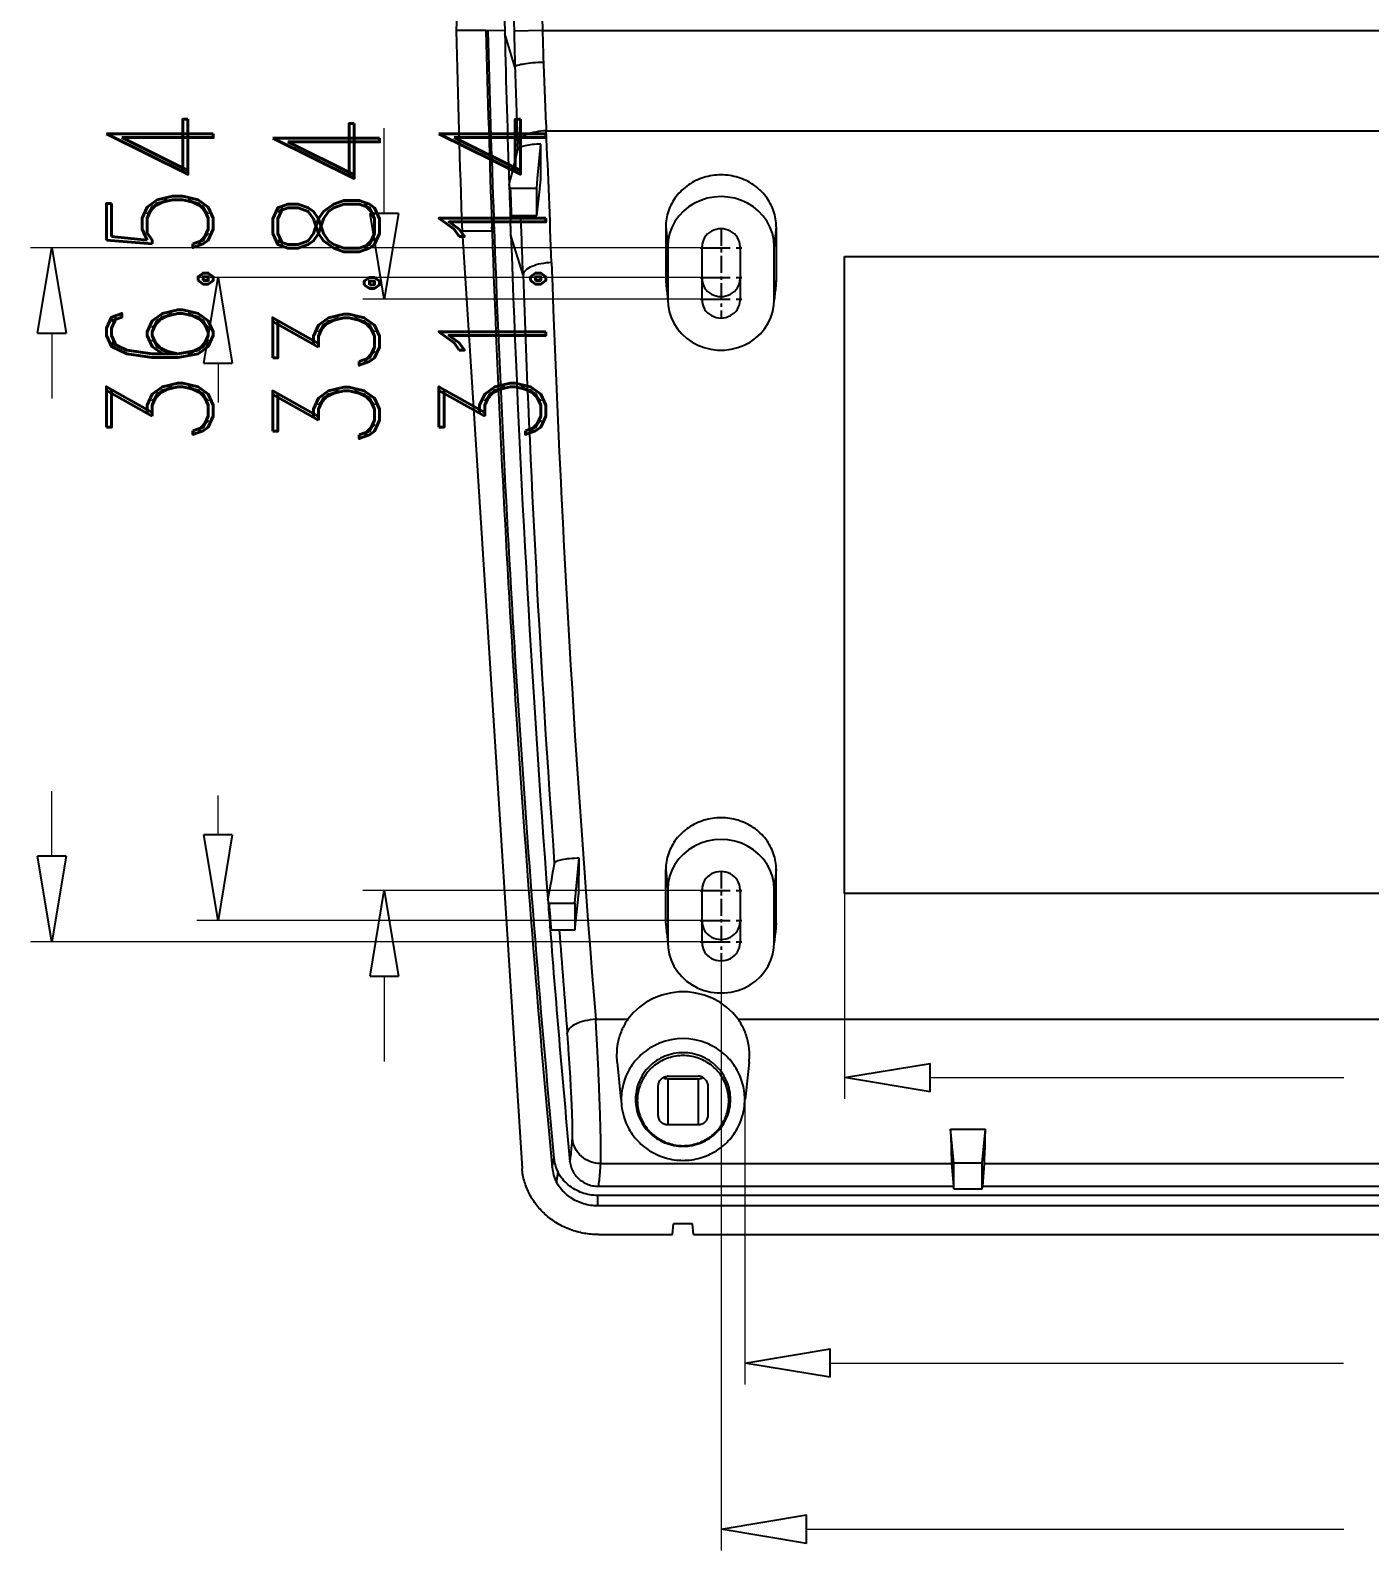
# Model space of a CAD drawing. Header units: millimetres. Extents: x -2947 to 97, y -3022 to 322.
# Drawn here: x -1411.9 to -1355.5, y -2327.1 to -2263.1 of the extents above; entities that cross this region are included whole.
import ezdxf
from ezdxf.enums import TextEntityAlignment as Align

# ---------------------------------------------------------------- set-up
doc = ezdxf.new("R2010")
doc.units = ezdxf.units.MM
doc.linetypes.add('CENTER', pattern=[50.8, 31.75, -6.35, 6.35, -6.35])
doc.layers.get('0').update_dxf_attribs({"linetype": 'CONTINUOUS'})
doc.layers.get('Defpoints').update_dxf_attribs({"linetype": 'CONTINUOUS'})
doc.layers.add('dim', color=3, linetype='CONTINUOUS', lineweight=9)
doc.styles.add('LongTou', font='romand.shx', dxfattribs={"width": 0.8, "bigfont": 'whgdtxt.shx'})

msp = doc.modelspace()

# ---------------------------------------------------------------- linework, layer by layer
at = {"color": 7}
for p, q in [((-1391.052, -2189.473), (-1393.991, -2263.12)), ((-1392.734, -2263.12), (-1393.991, -2263.12)), ((-1392.734, -2263.12), (-1392.735, -2263.099)), ((-1391.945, -2263.12), (-1392.734, -2263.138)), ((-1392.734, -2263.12), (-1392.734, -2263.138)), ((-1392.657, -2263.136), (-1392.658, -2263.105)), ((-1391.945, -2263.12), (-1391.942, -2263.243)), ((-1390.353, -2263.12), (-1391.552, -2263.146)), ((-1390.353, -2263.12), (-1306.521, -2263.12)), ((-1391.512, -2264.658), (-1391.942, -2263.243)), ((-1390.195, -2267.346), (-1306.679, -2267.346)), ((-1391.383, -2268.119), (-1391.393, -2267.878)), ((-1390.557, -2269.359), (-1390.419, -2267.904)), ((-1390.597, -2269.784), (-1390.557, -2269.359)), ((-1390.466, -2269.799), (-1390.417, -2269.372)), ((-1391.708, -2269.784), (-1391.756, -2269.62)), ((-1390.597, -2269.784), (-1391.708, -2269.784)), ((-1390.597, -2270.926), (-1390.597, -2269.784)), ((-1390.597, -2270.926), (-1390.466, -2269.799)), ((-1383.417, -2270.19), (-1383.694, -2270.279)), ((-1383.13, -2270.137), (-1383.417, -2270.19)), ((-1382.837, -2270.119), (-1383.13, -2270.137)), ((-1382.545, -2270.137), (-1382.837, -2270.119)), ((-1382.257, -2270.19), (-1382.545, -2270.137)), ((-1381.98, -2270.279), (-1382.257, -2270.19)), ((-1391.668, -2270.926), (-1391.715, -2270.79)), ((-1391.715, -2270.79), (-1391.709, -2270.958)), ((-1384.421, -2270.735), (-1384.614, -2270.942)), ((-1384.201, -2270.554), (-1384.421, -2270.735)), ((-1383.957, -2270.401), (-1384.201, -2270.554)), ((-1383.694, -2270.279), (-1383.957, -2270.401)), ((-1381.717, -2270.401), (-1381.98, -2270.279)), ((-1381.474, -2270.554), (-1381.717, -2270.401)), ((-1381.253, -2270.735), (-1381.474, -2270.554)), ((-1381.06, -2270.942), (-1381.253, -2270.735)), ((-1392.482, -2271.428), (-1392.405, -2271.061)), ((-1392.477, -2271.572), (-1392.482, -2271.428)), ((-1392.476, -2271.594), (-1392.399, -2271.22)), ((-1391.706, -2271.04), (-1392.405, -2271.061)), ((-1392.399, -2271.22), (-1392.405, -2271.061)), ((-1391.7, -2271.2), (-1392.399, -2271.22)), ((-1391.709, -2270.958), (-1391.706, -2271.042)), ((-1391.706, -2271.042), (-1391.7, -2271.2)), ((-1390.597, -2270.926), (-1391.668, -2270.926)), ((-1385.164, -2271.393), (-1385.164, -2273.649)), ((-1385.164, -2271.393), (-1385.077, -2272.224)), ((-1384.907, -2271.418), (-1385.001, -2271.679)), ((-1384.777, -2271.171), (-1384.907, -2271.418)), ((-1384.614, -2270.942), (-1384.777, -2271.171)), ((-1383.044, -2271.498), (-1383.143, -2271.529)), ((-1382.942, -2271.479), (-1383.044, -2271.498)), ((-1382.837, -2271.472), (-1382.942, -2271.479)), ((-1382.733, -2271.479), (-1382.837, -2271.472)), ((-1382.63, -2271.498), (-1382.733, -2271.479)), ((-1382.531, -2271.529), (-1382.63, -2271.498)), ((-1380.897, -2271.171), (-1381.06, -2270.942)), ((-1380.768, -2271.418), (-1380.897, -2271.171)), ((-1380.673, -2271.679), (-1380.768, -2271.418)), ((-1380.51, -2271.393), (-1380.597, -2272.224)), ((-1380.51, -2271.393), (-1380.51, -2273.649)), ((-1392.477, -2271.572), (-1393.739, -2271.572)), ((-1393.739, -2271.572), (-1391.216, -2311.056)), ((-1392.477, -2271.572), (-1392.476, -2271.594)), ((-1391.172, -2273.419), (-1391.68, -2271.752)), ((-1385.058, -2271.949), (-1385.077, -2272.224)), ((-1385.001, -2271.679), (-1385.058, -2271.949)), ((-1383.63, -2272.126), (-1383.637, -2272.224)), ((-1383.61, -2272.03), (-1383.63, -2272.126)), ((-1383.576, -2271.936), (-1383.61, -2272.03)), ((-1383.53, -2271.848), (-1383.576, -2271.936)), ((-1383.472, -2271.766), (-1383.53, -2271.848)), ((-1383.403, -2271.692), (-1383.472, -2271.766)), ((-1383.324, -2271.628), (-1383.403, -2271.692)), ((-1383.237, -2271.573), (-1383.324, -2271.628)), ((-1383.143, -2271.529), (-1383.237, -2271.573)), ((-1382.437, -2271.573), (-1382.531, -2271.529)), ((-1382.35, -2271.628), (-1382.437, -2271.573)), ((-1382.271, -2271.692), (-1382.35, -2271.628)), ((-1382.202, -2271.766), (-1382.271, -2271.692)), ((-1382.144, -2271.848), (-1382.202, -2271.766)), ((-1382.098, -2271.936), (-1382.144, -2271.848)), ((-1382.064, -2272.03), (-1382.098, -2271.936)), ((-1382.044, -2272.126), (-1382.064, -2272.03)), ((-1382.037, -2272.224), (-1382.044, -2272.126)), ((-1380.616, -2271.949), (-1380.673, -2271.679)), ((-1380.597, -2272.224), (-1380.616, -2271.949)), ((-1385.077, -2272.224), (-1385.077, -2274.48)), ((-1383.637, -2274.48), (-1383.637, -2272.224)), ((-1382.037, -2272.224), (-1382.037, -2274.48)), ((-1380.597, -2274.48), (-1380.597, -2272.224)), ((-1377.637, -2272.642), (-1319.237, -2272.642)), ((-1377.637, -2299.469), (-1377.637, -2272.642)), ((-1385.164, -2273.649), (-1385.077, -2274.48)), ((-1385.164, -2273.649), (-1385.152, -2273.856)), ((-1385.153, -2273.856), (-1385.125, -2274.124)), ((-1383.637, -2273.579), (-1383.63, -2273.677)), ((-1383.63, -2273.677), (-1383.61, -2273.773)), ((-1383.61, -2273.773), (-1383.576, -2273.867)), ((-1383.576, -2273.867), (-1383.53, -2273.955)), ((-1383.53, -2273.955), (-1383.472, -2274.037)), ((-1383.472, -2274.037), (-1383.403, -2274.111)), ((-1382.271, -2274.111), (-1382.202, -2274.037)), ((-1382.202, -2274.037), (-1382.144, -2273.955)), ((-1382.144, -2273.955), (-1382.098, -2273.867)), ((-1382.098, -2273.867), (-1382.064, -2273.773)), ((-1382.064, -2273.773), (-1382.044, -2273.677)), ((-1382.044, -2273.677), (-1382.037, -2273.579)), ((-1380.51, -2273.649), (-1380.597, -2274.48)), ((-1380.549, -2274.124), (-1380.521, -2273.856)), ((-1380.522, -2273.856), (-1380.51, -2273.649)), ((-1385.077, -2274.48), (-1385.065, -2274.686)), ((-1385.066, -2274.686), (-1385.02, -2274.952)), ((-1383.637, -2274.48), (-1383.63, -2274.578)), ((-1383.63, -2274.578), (-1383.61, -2274.675)), ((-1383.61, -2274.675), (-1383.576, -2274.768)), ((-1383.403, -2274.111), (-1383.324, -2274.175)), ((-1383.324, -2274.175), (-1383.237, -2274.23)), ((-1383.237, -2274.23), (-1383.143, -2274.274)), ((-1383.143, -2274.274), (-1383.044, -2274.305)), ((-1383.044, -2274.305), (-1382.942, -2274.324)), ((-1382.942, -2274.324), (-1382.837, -2274.331)), ((-1382.837, -2274.331), (-1382.733, -2274.324)), ((-1382.733, -2274.324), (-1382.63, -2274.305)), ((-1382.63, -2274.305), (-1382.531, -2274.274)), ((-1382.531, -2274.274), (-1382.437, -2274.23)), ((-1382.437, -2274.23), (-1382.35, -2274.175)), ((-1382.35, -2274.175), (-1382.271, -2274.111)), ((-1382.098, -2274.768), (-1382.064, -2274.675)), ((-1382.064, -2274.675), (-1382.044, -2274.578)), ((-1382.044, -2274.578), (-1382.037, -2274.48)), ((-1380.654, -2274.952), (-1380.608, -2274.686)), ((-1380.609, -2274.686), (-1380.597, -2274.48)), ((-1385.02, -2274.952), (-1384.938, -2275.21)), ((-1384.938, -2275.21), (-1384.822, -2275.456)), ((-1383.576, -2274.768), (-1383.53, -2274.856)), ((-1383.53, -2274.856), (-1383.472, -2274.938)), ((-1383.472, -2274.938), (-1383.403, -2275.012)), ((-1383.403, -2275.012), (-1383.324, -2275.077)), ((-1383.324, -2275.077), (-1383.237, -2275.131)), ((-1383.237, -2275.131), (-1383.143, -2275.175)), ((-1383.143, -2275.175), (-1383.044, -2275.206)), ((-1383.044, -2275.206), (-1382.942, -2275.226)), ((-1382.942, -2275.226), (-1382.837, -2275.232)), ((-1382.837, -2275.232), (-1382.733, -2275.226)), ((-1382.733, -2275.226), (-1382.63, -2275.206)), ((-1382.63, -2275.206), (-1382.531, -2275.175)), ((-1382.531, -2275.175), (-1382.437, -2275.131)), ((-1382.437, -2275.131), (-1382.35, -2275.077)), ((-1382.35, -2275.077), (-1382.271, -2275.012)), ((-1382.271, -2275.012), (-1382.202, -2274.938)), ((-1382.202, -2274.938), (-1382.144, -2274.856)), ((-1382.144, -2274.856), (-1382.098, -2274.768)), ((-1380.853, -2275.456), (-1380.736, -2275.21)), ((-1380.736, -2275.21), (-1380.654, -2274.952)), ((-1384.822, -2275.456), (-1384.673, -2275.687)), ((-1384.673, -2275.687), (-1384.494, -2275.897)), ((-1384.494, -2275.897), (-1384.288, -2276.085)), ((-1381.387, -2276.085), (-1381.18, -2275.897)), ((-1381.18, -2275.897), (-1381.001, -2275.687)), ((-1381.001, -2275.687), (-1380.853, -2275.456)), ((-1384.288, -2276.085), (-1384.058, -2276.246)), ((-1384.058, -2276.246), (-1383.808, -2276.378)), ((-1383.808, -2276.378), (-1383.542, -2276.479)), ((-1383.542, -2276.479), (-1383.265, -2276.547)), ((-1383.265, -2276.547), (-1382.98, -2276.581)), ((-1382.98, -2276.581), (-1382.694, -2276.581)), ((-1382.694, -2276.581), (-1382.409, -2276.547)), ((-1382.409, -2276.547), (-1382.132, -2276.479)), ((-1382.132, -2276.479), (-1381.866, -2276.378)), ((-1381.866, -2276.378), (-1381.616, -2276.246)), ((-1381.616, -2276.246), (-1381.387, -2276.085)), ((-1384.201, -2297.625), (-1384.421, -2297.807)), ((-1383.957, -2297.472), (-1384.201, -2297.625)), ((-1383.694, -2297.35), (-1383.957, -2297.472)), ((-1383.417, -2297.262), (-1383.694, -2297.35)), ((-1383.13, -2297.208), (-1383.417, -2297.262)), ((-1382.837, -2297.19), (-1383.13, -2297.208)), ((-1382.545, -2297.208), (-1382.837, -2297.19)), ((-1382.257, -2297.262), (-1382.545, -2297.208)), ((-1381.98, -2297.35), (-1382.257, -2297.262)), ((-1381.717, -2297.472), (-1381.98, -2297.35)), ((-1381.474, -2297.625), (-1381.717, -2297.472)), ((-1381.253, -2297.807), (-1381.474, -2297.625)), ((-1388.997, -2299.879), (-1388.816, -2297.979)), ((-1388.817, -2299.451), (-1388.816, -2297.979)), ((-1384.777, -2298.243), (-1384.907, -2298.49)), ((-1384.614, -2298.014), (-1384.777, -2298.243)), ((-1384.421, -2297.807), (-1384.614, -2298.014)), ((-1381.06, -2298.014), (-1381.253, -2297.807)), ((-1380.897, -2298.243), (-1381.06, -2298.014)), ((-1380.768, -2298.49), (-1380.897, -2298.243)), ((-1385.164, -2300.72), (-1385.164, -2298.464)), ((-1385.164, -2298.464), (-1385.077, -2299.295)), ((-1385.058, -2299.021), (-1385.077, -2299.295)), ((-1385.001, -2298.75), (-1385.058, -2299.021)), ((-1384.907, -2298.49), (-1385.001, -2298.75)), ((-1383.576, -2299.008), (-1383.61, -2299.101)), ((-1383.53, -2298.919), (-1383.576, -2299.008)), ((-1383.472, -2298.838), (-1383.53, -2298.919)), ((-1383.403, -2298.764), (-1383.472, -2298.838)), ((-1383.324, -2298.699), (-1383.403, -2298.764)), ((-1383.237, -2298.644), (-1383.324, -2298.699)), ((-1383.143, -2298.601), (-1383.237, -2298.644)), ((-1383.044, -2298.569), (-1383.143, -2298.601)), ((-1382.942, -2298.55), (-1383.044, -2298.569)), ((-1382.837, -2298.543), (-1382.942, -2298.55)), ((-1382.733, -2298.55), (-1382.837, -2298.543)), ((-1382.63, -2298.569), (-1382.733, -2298.55)), ((-1382.531, -2298.601), (-1382.63, -2298.569)), ((-1382.437, -2298.644), (-1382.531, -2298.601)), ((-1382.35, -2298.699), (-1382.437, -2298.644)), ((-1382.271, -2298.764), (-1382.35, -2298.699)), ((-1382.202, -2298.838), (-1382.271, -2298.764)), ((-1382.144, -2298.919), (-1382.202, -2298.838)), ((-1382.098, -2299.008), (-1382.144, -2298.919)), ((-1382.064, -2299.101), (-1382.098, -2299.008)), ((-1380.673, -2298.75), (-1380.768, -2298.49)), ((-1380.616, -2299.021), (-1380.673, -2298.75)), ((-1380.597, -2299.295), (-1380.616, -2299.021)), ((-1380.51, -2298.464), (-1380.597, -2299.295)), ((-1380.51, -2300.72), (-1380.51, -2298.464)), ((-1388.997, -2301.007), (-1388.817, -2299.451)), ((-1385.077, -2299.295), (-1385.077, -2301.551)), ((-1383.63, -2299.197), (-1383.637, -2299.295)), ((-1383.637, -2301.551), (-1383.637, -2299.295)), ((-1383.61, -2299.101), (-1383.63, -2299.197)), ((-1382.044, -2299.197), (-1382.064, -2299.101)), ((-1382.037, -2299.295), (-1382.044, -2299.197)), ((-1382.037, -2299.295), (-1382.037, -2301.551)), ((-1380.597, -2301.551), (-1380.597, -2299.295)), ((-1319.237, -2299.469), (-1377.637, -2299.469)), ((-1390.08, -2299.879), (-1390.129, -2299.712)), ((-1390.08, -2299.879), (-1388.997, -2299.879)), ((-1388.997, -2299.879), (-1388.997, -2301.007)), ((-1389.993, -2301.007), (-1390.04, -2300.87)), ((-1390.04, -2300.87), (-1390.029, -2301.01)), ((-1385.164, -2300.72), (-1385.077, -2301.551)), ((-1385.164, -2300.72), (-1385.152, -2300.928)), ((-1385.153, -2300.928), (-1385.125, -2301.195)), ((-1383.637, -2300.65), (-1383.63, -2300.748)), ((-1383.63, -2300.748), (-1383.61, -2300.845)), ((-1383.61, -2300.845), (-1383.576, -2300.938)), ((-1383.576, -2300.938), (-1383.53, -2301.026)), ((-1382.144, -2301.026), (-1382.098, -2300.938)), ((-1382.098, -2300.938), (-1382.064, -2300.845)), ((-1382.064, -2300.845), (-1382.044, -2300.748)), ((-1382.044, -2300.748), (-1382.037, -2300.65)), ((-1380.51, -2300.72), (-1380.597, -2301.551)), ((-1380.549, -2301.195), (-1380.521, -2300.928)), ((-1380.522, -2300.928), (-1380.51, -2300.72)), ((-1388.997, -2301.007), (-1389.993, -2301.007)), ((-1385.077, -2301.551), (-1385.065, -2301.757)), ((-1383.637, -2301.551), (-1383.63, -2301.649)), ((-1383.53, -2301.026), (-1383.472, -2301.108)), ((-1383.472, -2301.108), (-1383.403, -2301.182)), ((-1383.403, -2301.182), (-1383.324, -2301.247)), ((-1383.324, -2301.247), (-1383.237, -2301.301)), ((-1383.237, -2301.301), (-1383.143, -2301.345)), ((-1383.143, -2301.345), (-1383.044, -2301.376)), ((-1383.044, -2301.376), (-1382.942, -2301.396)), ((-1382.942, -2301.396), (-1382.837, -2301.402)), ((-1382.837, -2301.402), (-1382.733, -2301.396)), ((-1382.733, -2301.396), (-1382.63, -2301.376)), ((-1382.63, -2301.376), (-1382.531, -2301.345)), ((-1382.531, -2301.345), (-1382.437, -2301.301)), ((-1382.437, -2301.301), (-1382.35, -2301.247)), ((-1382.35, -2301.247), (-1382.271, -2301.182)), ((-1382.271, -2301.182), (-1382.202, -2301.108)), ((-1382.202, -2301.108), (-1382.144, -2301.026)), ((-1382.044, -2301.649), (-1382.037, -2301.551)), ((-1380.609, -2301.757), (-1380.597, -2301.551)), ((-1385.066, -2301.757), (-1385.02, -2302.023)), ((-1385.02, -2302.023), (-1384.938, -2302.281)), ((-1383.63, -2301.649), (-1383.61, -2301.746)), ((-1383.61, -2301.746), (-1383.576, -2301.839)), ((-1383.576, -2301.839), (-1383.53, -2301.927)), ((-1383.53, -2301.927), (-1383.472, -2302.009)), ((-1383.472, -2302.009), (-1383.403, -2302.083)), ((-1383.403, -2302.083), (-1383.324, -2302.148)), ((-1383.324, -2302.148), (-1383.237, -2302.203)), ((-1383.237, -2302.203), (-1383.143, -2302.246)), ((-1382.531, -2302.246), (-1382.437, -2302.203)), ((-1382.437, -2302.203), (-1382.35, -2302.148)), ((-1382.35, -2302.148), (-1382.271, -2302.083)), ((-1382.271, -2302.083), (-1382.202, -2302.009)), ((-1382.202, -2302.009), (-1382.144, -2301.927)), ((-1382.144, -2301.927), (-1382.098, -2301.839)), ((-1382.098, -2301.839), (-1382.064, -2301.746)), ((-1382.064, -2301.746), (-1382.044, -2301.649)), ((-1380.736, -2302.281), (-1380.654, -2302.023)), ((-1380.654, -2302.023), (-1380.608, -2301.757)), ((-1384.938, -2302.281), (-1384.822, -2302.528)), ((-1384.822, -2302.528), (-1384.673, -2302.758)), ((-1384.673, -2302.758), (-1384.494, -2302.968)), ((-1383.143, -2302.246), (-1383.044, -2302.278)), ((-1383.044, -2302.278), (-1382.942, -2302.297)), ((-1382.942, -2302.297), (-1382.837, -2302.303)), ((-1382.837, -2302.303), (-1382.733, -2302.297)), ((-1382.733, -2302.297), (-1382.63, -2302.278)), ((-1382.63, -2302.278), (-1382.531, -2302.246)), ((-1381.18, -2302.968), (-1381.001, -2302.758)), ((-1381.001, -2302.758), (-1380.853, -2302.528)), ((-1380.853, -2302.528), (-1380.736, -2302.281)), ((-1384.494, -2302.968), (-1384.288, -2303.156)), ((-1384.288, -2303.156), (-1384.058, -2303.317)), ((-1384.058, -2303.317), (-1383.808, -2303.449)), ((-1383.808, -2303.449), (-1383.542, -2303.55)), ((-1382.132, -2303.55), (-1381.866, -2303.449)), ((-1381.866, -2303.449), (-1381.616, -2303.317)), ((-1381.616, -2303.317), (-1381.387, -2303.156)), ((-1381.387, -2303.156), (-1381.18, -2302.968)), ((-1385.983, -2304.048), (-1386.273, -2304.255)), ((-1385.668, -2303.879), (-1385.983, -2304.048)), ((-1385.331, -2303.749), (-1385.668, -2303.879)), ((-1384.98, -2303.661), (-1385.331, -2303.749)), ((-1384.619, -2303.616), (-1384.98, -2303.661)), ((-1384.255, -2303.616), (-1384.619, -2303.616)), ((-1383.895, -2303.661), (-1384.255, -2303.616)), ((-1383.543, -2303.749), (-1383.895, -2303.661)), ((-1383.207, -2303.879), (-1383.543, -2303.749)), ((-1383.542, -2303.55), (-1383.265, -2303.618)), ((-1383.265, -2303.618), (-1382.98, -2303.653)), ((-1382.891, -2304.048), (-1383.207, -2303.879)), ((-1382.98, -2303.653), (-1382.694, -2303.653)), ((-1382.601, -2304.255), (-1382.891, -2304.048)), ((-1382.694, -2303.653), (-1382.409, -2303.618)), ((-1382.409, -2303.618), (-1382.132, -2303.55)), ((-1388.112, -2304.765), (-1386.755, -2304.766)), ((-1386.532, -2304.496), (-1386.755, -2304.766)), ((-1386.273, -2304.255), (-1386.532, -2304.496)), ((-1382.343, -2304.496), (-1382.601, -2304.255)), ((-1382.119, -2304.766), (-1382.343, -2304.496)), ((-1382.119, -2304.766), (-1314.755, -2304.766)), ((-1387.232, -2306.278), (-1387.218, -2306.565)), ((-1387.216, -2306.57), (-1387.051, -2308.145)), ((-1381.658, -2306.57), (-1381.823, -2308.145)), ((-1381.657, -2306.567), (-1381.642, -2306.278)), ((-1385.077, -2307.165), (-1383.797, -2307.165)), ((-1385.077, -2307.27), (-1385.077, -2309.216)), ((-1385.077, -2307.27), (-1383.797, -2307.27)), ((-1383.797, -2307.27), (-1383.797, -2309.216)), ((-1385.477, -2308.822), (-1385.477, -2307.56)), ((-1383.397, -2307.56), (-1383.397, -2308.822)), ((-1387.037, -2308.144), (-1387.022, -2308.412)), ((-1386.437, -2308.144), (-1386.362, -2308.191)), ((-1382.437, -2308.144), (-1382.512, -2308.191)), ((-1381.852, -2308.412), (-1381.837, -2308.144)), ((-1383.797, -2309.216), (-1385.077, -2309.216)), ((-1373.037, -2310.821), (-1373.174, -2309.387)), ((-1373.174, -2309.387), (-1371.701, -2309.387)), ((-1373.174, -2309.387), (-1373.165, -2309.78)), ((-1373.165, -2309.78), (-1373.155, -2310.128)), ((-1371.837, -2310.821), (-1371.701, -2309.387)), ((-1371.719, -2310.128), (-1371.71, -2309.78)), ((-1371.71, -2309.78), (-1371.701, -2309.387)), ((-1373.155, -2310.128), (-1373.146, -2310.424)), ((-1373.146, -2310.424), (-1373.136, -2310.664)), ((-1371.738, -2310.664), (-1371.728, -2310.424)), ((-1371.728, -2310.424), (-1371.719, -2310.128)), ((-1389.947, -2311.004), (-1389.87, -2310.626)), ((-1387.9, -2310.846), (-1373.127, -2310.846)), ((-1373.136, -2310.664), (-1373.127, -2310.846)), ((-1373.127, -2310.846), (-1373.053, -2311.8)), ((-1373.037, -2311.907), (-1373.037, -2310.821)), ((-1371.837, -2310.821), (-1373.037, -2310.821)), ((-1371.837, -2311.907), (-1371.837, -2310.821)), ((-1371.821, -2311.8), (-1371.748, -2310.846)), ((-1371.748, -2310.846), (-1371.738, -2310.664)), ((-1371.748, -2310.846), (-1325.127, -2310.846)), ((-1389.763, -2311.627), (-1389.694, -2311.225)), ((-1387.992, -2311.8), (-1373.053, -2311.8)), ((-1373.037, -2311.907), (-1373.053, -2311.8)), ((-1371.837, -2311.907), (-1371.821, -2311.8)), ((-1371.821, -2311.8), (-1325.053, -2311.8)), ((-1388.017, -2312.627), (-1388.017, -2312.185)), ((-1308.857, -2312.185), (-1388.017, -2312.185)), ((-1373.037, -2311.907), (-1371.837, -2311.907)), ((-1308.857, -2312.627), (-1388.017, -2312.627)), ((-1384.879, -2313.834), (-1384.837, -2313.383)), ((-1384.037, -2313.383), (-1384.837, -2313.383)), ((-1383.995, -2313.834), (-1384.037, -2313.383)), ((-1388.001, -2313.834), (-1384.879, -2313.834)), ((-1383.995, -2313.834), (-1312.879, -2313.834))]:
    msp.add_line(p, q, dxfattribs=at)
at = {"color": 0, "linetype": 'ByBlock', "lineweight": -2}
for p, q in [((-1397.013, -2274.432), (-1397.613, -2270.832)), ((-1396.413, -2270.832), (-1397.613, -2270.832)), ((-1396.413, -2270.832), (-1397.013, -2274.432)), ((-1411.613, -2275.872), (-1411.013, -2272.272)), ((-1411.013, -2272.272), (-1410.413, -2275.872)), ((-1404.613, -2277.131), (-1404.013, -2273.531)), ((-1404.013, -2273.531), (-1403.413, -2277.131)), ((-1411.613, -2275.872), (-1410.413, -2275.872)), ((-1404.613, -2277.131), (-1403.413, -2277.131)), ((-1404.013, -2300.602), (-1404.613, -2297.002)), ((-1403.413, -2297.002), (-1404.613, -2297.002)), ((-1403.413, -2297.002), (-1404.013, -2300.602)), ((-1411.013, -2301.503), (-1411.613, -2297.903)), ((-1410.413, -2297.903), (-1411.613, -2297.903)), ((-1410.413, -2297.903), (-1411.013, -2301.503)), ((-1397.613, -2302.943), (-1397.013, -2299.343)), ((-1397.013, -2299.343), (-1396.413, -2302.943)), ((-1397.613, -2302.943), (-1396.413, -2302.943)), ((-1377.637, -2307.222), (-1374.037, -2306.622)), ((-1374.037, -2307.822), (-1374.037, -2306.622)), ((-1374.037, -2307.822), (-1377.637, -2307.222)), ((-1381.837, -2319.242), (-1378.237, -2318.642)), ((-1378.237, -2319.842), (-1378.237, -2318.642)), ((-1378.237, -2319.842), (-1381.837, -2319.242)), ((-1382.837, -2326.242), (-1379.237, -2325.642)), ((-1379.237, -2326.842), (-1379.237, -2325.642)), ((-1379.237, -2326.842), (-1382.837, -2326.242))]:
    msp.add_line(p, q, dxfattribs=at)
at = {"color": 1, "linetype": 'CENTER', "ltscale": 0.022559}
for p, q in [((-1382.837, -2271.472), (-1382.837, -2275.232)), ((-1382.837, -2298.543), (-1382.837, -2302.303))]:
    msp.add_line(p, q, dxfattribs=at)
at = {"color": 1, "linetype": 'CENTER', "ltscale": 0.04}
for p, q in [((-1383.717, -2272.272), (-1381.957, -2272.272)), ((-1383.717, -2273.531), (-1381.957, -2273.531)), ((-1383.717, -2274.432), (-1381.957, -2274.432)), ((-1383.717, -2299.343), (-1381.957, -2299.343)), ((-1383.717, -2300.602), (-1381.957, -2300.602)), ((-1383.717, -2301.503), (-1381.957, -2301.503))]:
    msp.add_line(p, q, dxfattribs=at)
at = {"color": 7}
for centre, radius, start, end in [((-816.853, -2250.865), 573.631, 174.174272, 181.22419), ((-816.764, -2249.451), 575.344, 178.93306, 181.361299), ((-816.909, -2250.877), 574.774, 178.789881, 181.223085), ((-640.501, -2244.875), 753.711, 181.387095, 182.029918), ((-655.856, -2244.946), 737.102, 181.414236, 182.058877), ((-738.013, -2246.376), 654.857, 181.466595, 182.160283), ((-1227.866, -2259.65), 163.723, 181.22353, 181.7528), ((-1260.287, -2260.006), 130.104, 181.3715, 181.965), ((-726.509, -2246.959), 665.632, 181.401818, 181.950925), ((-1146.223, -2257.221), 245.402, 181.73663, 182.48909), ((-1194.045, -2257.805), 196.382, 181.94398, 182.78469), ((-2053.555, -2296.651), 664.007, 2.049944, 2.529505), ((-1566.663, -2225.388), 180.413, 345.80818, 346.29918), ((-951.917, -2254.894), 440.085, 181.91757, 182.06997), ((-976.222, -2255.688), 415.725, 181.94315, 182.10064), ((-710.105, -2247.218), 682.717, 182.014714, 185.329106), ((-1905.48, -2291.517), 514.626, 2.01527, 2.29307), ((-710.119, -2247.59), 682.78, 182.014715, 185.329106), ((-709.893, -2247.937), 682.203, 182.000511, 184.352546), ((-710.155, -2249.692), 681.43, 181.995417, 184.082132), ((-710.22, -2249.174), 680.168, 181.998955, 184.688093), ((-1231.416, -2327.569), 161.139, 169.49899, 170.04494), ((-880.453, -2261.063), 511.139, 184.33651, 184.46669), ((-880.443, -2261.214), 511.101, 184.33862, 184.46544), ((-710.859, -2248.01), 681.235, 184.462103, 185.285371), ((-710.927, -2249.745), 680.656, 184.31924, 184.685718), ((-1384.446, -2308.192), 2.61, 111.97862, 114.23889), ((-1384.437, -2308.214), 2.634, 68.02944, 111.97056), ((-1384.428, -2308.192), 2.61, 65.76111, 68.02138), ((-1385.076, -2306.88), 0.39, 241.0955, 266.83582), ((-1385.077, -2306.892), 0.378, 266.85179, 269.99462), ((-1385.077, -2307.565), 0.399, 90.00363, 92.87166), ((-1383.798, -2307.573), 0.408, 67.87087, 89.9376), ((-1383.798, -2306.88), 0.391, 292.86782, 298.90293), ((-1388.269, -2310.847), 1.685, 185.36253, 207.57536), ((-1388.257, -2310.475), 1.621, 185.36642, 207.55047)]:
    msp.add_arc(centre, radius, start, end, dxfattribs=at)
for points, start_tangent, end_tangent in [([(-1390.314, -2264.467), (-1390.761, -2264.492), (-1391.143, -2264.537), (-1391.406, -2264.595), (-1391.512, -2264.658)], (-0.999548, -0.030066), (-0.315706, -0.948857)), ([(-1390.195, -2267.346), (-1390.644, -2267.399), (-1391.028, -2267.518), (-1391.29, -2267.686), (-1391.393, -2267.878)], (-0.999353, -0.035955), (-0.084894, -0.99639)), ([(-1390.419, -2267.904), (-1390.784, -2267.931), (-1391.089, -2267.98), (-1391.297, -2268.045), (-1391.383, -2268.119)], (-0.999204, -0.03988), (-0.237224, -0.971455)), ([(-1390.417, -2269.372), (-1390.417, -2268.888), (-1390.418, -2268.398), (-1390.419, -2267.904)], (-0.00032, 1), (-0.001899, 0.999998)), ([(-1380.51, -2271.393), (-1380.624, -2270.722), (-1380.951, -2270.114), (-1381.464, -2269.628), (-1382.116, -2269.315), (-1382.837, -2269.205), (-1383.558, -2269.315), (-1384.21, -2269.628), (-1384.724, -2270.114), (-1385.05, -2270.722), (-1385.164, -2271.393)], (0, 1), (0, -1)), ([(-1391.68, -2271.752), (-1391.69, -2271.478), (-1391.7, -2271.2)], (-0.034915, 0.99939), (-0.036183, 0.999345)), ([(-1389.973, -2272.899), (-1390.421, -2272.949), (-1390.803, -2273.064), (-1391.066, -2273.229), (-1391.172, -2273.42)], (-0.999589, -0.02866), (-0.098016, -0.995185)), ([(-1380.51, -2298.464), (-1380.624, -2297.794), (-1380.951, -2297.185), (-1381.464, -2296.699), (-1382.116, -2296.387), (-1382.837, -2296.277), (-1383.558, -2296.387), (-1384.21, -2296.699), (-1384.724, -2297.185), (-1385.05, -2297.794), (-1385.164, -2298.464)], (0, 1), (0, -1)), ([(-1388.816, -2297.979), (-1389.21, -2298.004), (-1389.541, -2298.054), (-1389.767, -2298.122), (-1389.856, -2298.201)], (-0.99958, -0.028982), (-0.182249, -0.983252)), ([(-1388.112, -2304.766), (-1388.566, -2304.835), (-1388.953, -2304.969), (-1389.213, -2305.149), (-1389.308, -2305.348)], (-0.997738, -0.067215), (-0.028129, -0.999604)), ([(-1387.9, -2310.846), (-1387.893, -2310.415), (-1387.901, -2309.757), (-1387.923, -2308.91), (-1387.957, -2307.925), (-1388.002, -2306.862), (-1388.055, -2305.782), (-1388.112, -2304.766)], (0.049136, 0.998792), (-0.059537, 0.998226)), ([(-1386.755, -2304.766), (-1387.021, -2305.234), (-1387.18, -2305.747), (-1387.232, -2306.278)], (-0.584915, -0.811095), (0.001554, -0.999999)), ([(-1381.642, -2306.278), (-1381.693, -2305.752), (-1381.853, -2305.236), (-1382.119, -2304.766)], (0.001554, 0.999999), (-0.584915, 0.811095)), ([(-1389.096, -2309.779), (-1389.089, -2309.466), (-1389.097, -2308.986), (-1389.119, -2308.368), (-1389.154, -2307.649), (-1389.199, -2306.873), (-1389.252, -2306.087), (-1389.308, -2305.348)], (0.067061, 0.997749), (-0.081682, 0.996658)), ([(-1385.517, -2305.812), (-1386.14, -2306.207), (-1386.624, -2306.758), (-1386.932, -2307.422), (-1387.037, -2308.144)], (-0.911834, -0.410559), (0, -1)), ([(-1381.837, -2308.144), (-1381.942, -2307.422), (-1382.25, -2306.758), (-1382.735, -2306.207), (-1383.357, -2305.812)], (0, 1), (-0.911834, 0.410559)), ([(-1382.437, -2308.144), (-1382.589, -2307.389), (-1383.023, -2306.75), (-1383.672, -2306.322), (-1384.437, -2306.172), (-1385.203, -2306.322), (-1385.851, -2306.75), (-1386.285, -2307.389), (-1386.437, -2308.144)], (0, 1), (0, -1)), ([(-1383.242, -2306.704), (-1383.287, -2306.67), (-1383.83, -2306.392), (-1384.437, -2306.293), (-1385.044, -2306.392), (-1385.587, -2306.67), (-1386.008, -2307.096), (-1386.272, -2307.622), (-1386.362, -2308.191)], (-0.789108, 0.614254), (-0.000001, -1)), ([(-1382.512, -2308.191), (-1382.602, -2307.622), (-1382.866, -2307.096), (-1383.242, -2306.704)], (0, 1), (-0.789108, 0.614254)), ([(-1385.477, -2307.56), (-1385.447, -2307.409), (-1385.36, -2307.281), (-1385.23, -2307.195), (-1385.097, -2307.166)], (0, 1), (0.998747, 0.05004)), ([(-1383.797, -2307.27), (-1383.646, -2307.24)], (1, 0), (0.921494, 0.388392)), ([(-1383.644, -2307.195), (-1383.514, -2307.281), (-1383.428, -2307.409), (-1383.397, -2307.56)], (0.925954, -0.377637), (0, -1)), ([(-1387.023, -2308.412), (-1386.932, -2308.866), (-1386.624, -2309.53), (-1386.14, -2310.081), (-1385.517, -2310.476), (-1384.807, -2310.681), (-1384.067, -2310.681), (-1383.357, -2310.476), (-1382.735, -2310.081), (-1382.25, -2309.53), (-1381.942, -2308.866), (-1381.851, -2308.412)], (0.106218, -0.994343), (0.106218, 0.994343)), ([(-1386.437, -2308.144), (-1386.285, -2308.898), (-1385.851, -2309.538), (-1385.203, -2309.966), (-1384.437, -2310.116), (-1383.672, -2309.966), (-1383.023, -2309.538), (-1382.589, -2308.898), (-1382.437, -2308.144)], (0, -1), (0, 1)), ([(-1386.362, -2308.191), (-1386.272, -2308.759), (-1386.008, -2309.286), (-1385.587, -2309.712), (-1385.044, -2309.989), (-1384.437, -2310.089), (-1383.83, -2309.989), (-1383.287, -2309.712), (-1382.866, -2309.286), (-1382.602, -2308.759), (-1382.512, -2308.191)], (-0.000001, -1), (0, 1)), ([(-1385.077, -2309.216), (-1385.23, -2309.186), (-1385.36, -2309.101), (-1385.447, -2308.973), (-1385.477, -2308.822)], (-1, 0), (0, 1)), ([(-1383.397, -2308.822), (-1383.428, -2308.973), (-1383.514, -2309.101), (-1383.644, -2309.186), (-1383.797, -2309.216)], (0, -1), (-1, 0)), ([(-1389.197, -2310.763), (-1389.161, -2310.507), (-1389.128, -2310.187), (-1389.096, -2309.779)], (0.159975, 0.987121), (0.067165, 0.997742)), ([(-1387.9, -2310.846), (-1388.337, -2310.764), (-1388.714, -2310.536), (-1388.98, -2310.192), (-1389.096, -2309.779)], (-0.999985, 0.005417), (-0.082394, 0.9966)), ([(-1388.001, -2313.834), (-1388.604, -2313.781), (-1389.186, -2313.622), (-1389.723, -2313.364), (-1390.197, -2313.021), (-1390.593, -2312.604), (-1390.9, -2312.128), (-1391.11, -2311.607), (-1391.216, -2311.056)], (-1, 0), (-0.0926, 0.995703)), ([(-1389.197, -2310.763), (-1389.148, -2310.999), (-1389.048, -2311.219), (-1388.9, -2311.414), (-1388.713, -2311.576), (-1388.493, -2311.698), (-1388.249, -2311.774), (-1387.992, -2311.8)], (0.092117, -0.995748), (1, 0)), ([(-1387.992, -2311.8), (-1387.96, -2311.546), (-1387.929, -2311.233), (-1387.9, -2310.846)], (0.14507, 0.989421), (0.065472, 0.997854)), ([(-1388.017, -2312.627), (-1388.325, -2312.604), (-1388.626, -2312.536), (-1388.91, -2312.425), (-1389.172, -2312.275), (-1389.405, -2312.089), (-1389.603, -2311.871), (-1389.763, -2311.627)], (-1, 0), (-0.477437, 0.878666)), ([(-1388.017, -2312.185), (-1388.36, -2312.156), (-1388.687, -2312.07), (-1388.995, -2311.929), (-1389.27, -2311.738), (-1389.503, -2311.506), (-1389.694, -2311.225)], (-1, 0), (-0.477749, 0.878497))]:
    msp.add_spline(points, degree=3, dxfattribs=dict(at, start_tangent=start_tangent, end_tangent=end_tangent))
at = {"layer": 'Defpoints', "color": 0}
for p in [(-1383.717, -2272.272), (-1383.717, -2273.531), (-1397.013, -2274.432), (-1383.717, -2274.432), (-1383.717, -2299.343), (-1377.637, -2299.469), (-1404.013, -2300.602), (-1383.717, -2300.602), (-1411.013, -2301.503), (-1383.717, -2301.503), (-1382.837, -2302.303), (-1381.837, -2308.144), (-1381.837, -2319.242)]:
    msp.add_point(p, dxfattribs=at)
at = {"layer": 'dim', "lineweight": 5}
for p, q in [((-1397.013, -2270.832), (-1397.013, -2267.232)), ((-1411.013, -2275.872), (-1411.013, -2278.617)), ((-1404.013, -2277.131), (-1404.013, -2278.795)), ((-1411.013, -2297.903), (-1411.013, -2295.159)), ((-1404.013, -2297.002), (-1404.013, -2295.337)), ((-1397.013, -2302.943), (-1397.013, -2306.543)), ((-1374.037, -2307.222), (-1356.622, -2307.222)), ((-1378.237, -2319.242), (-1356.624, -2319.242)), ((-1379.237, -2326.242), (-1356.622, -2326.242))]:
    msp.add_line(p, q, dxfattribs=at)
at = {"layer": 'dim', "color": 131, "lineweight": 5}
for p, q in [((-1383.717, -2272.272), (-1411.913, -2272.272)), ((-1383.717, -2273.531), (-1404.913, -2273.531)), ((-1383.717, -2274.432), (-1397.913, -2274.432)), ((-1383.717, -2299.343), (-1397.913, -2299.343)), ((-1377.637, -2299.469), (-1377.637, -2308.122)), ((-1383.717, -2300.602), (-1404.913, -2300.602)), ((-1383.717, -2301.503), (-1411.913, -2301.503)), ((-1382.837, -2302.303), (-1382.837, -2327.142)), ((-1381.837, -2308.144), (-1381.837, -2320.142))]:
    msp.add_line(p, q, dxfattribs=at)

# ---------------------------------------------------------------- texts
at = {"layer": 'dim', "color": 122, "style": 'LongTou', "text_generation_flag": 6, "width": 0.8}
for s, p in [('36.54', (-1408.713, -2280.594)), ('31.14', (-1394.713, -2280.594)), ('33.84', (-1401.713, -2280.773))]:
    msp.add_text(s, height=4.5, rotation=270, dxfattribs=at).set_placement(p, align=Align.TOP_LEFT)

doc.saveas('drawing.dxf')
